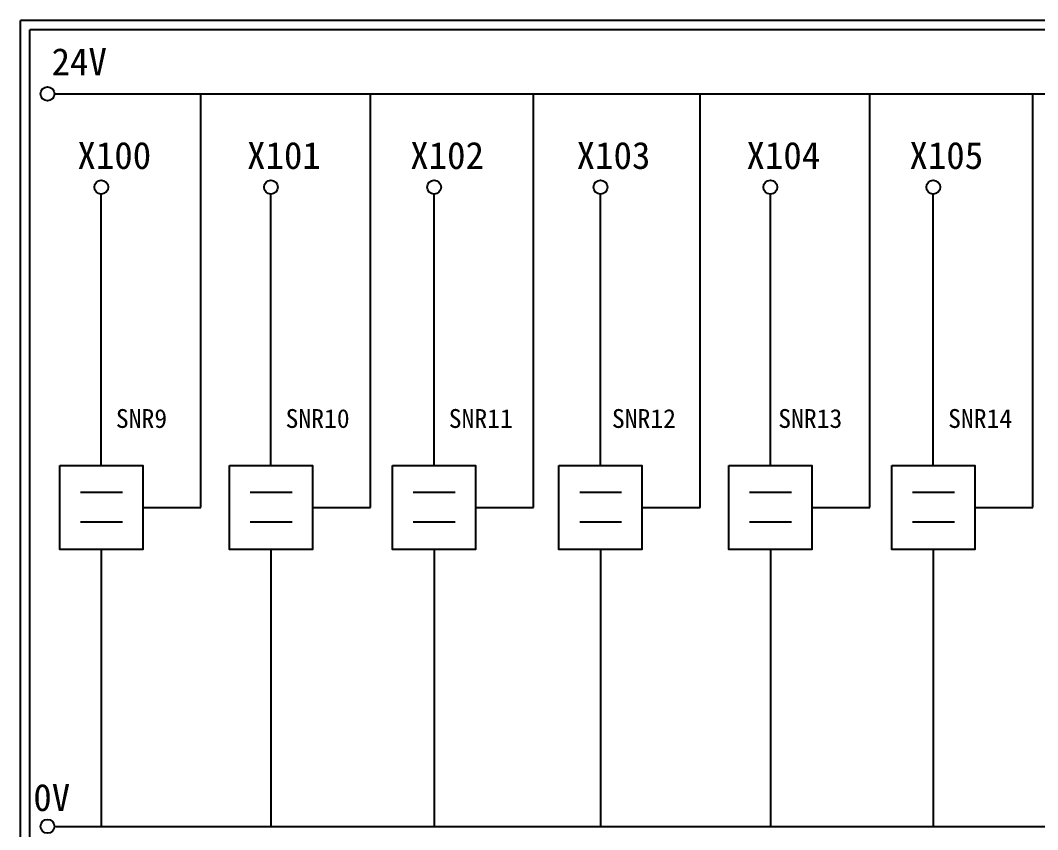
# Model space of a CAD drawing. Extents: x 325 to 612, y 3 to 207.
# Drawn here: x 325.3 to 460.4, y 99.5 to 207 of the extents above; entities that cross this region are included whole.
import ezdxf

# ---------------------------------------------------------------- set-up
doc = ezdxf.new("R2010")
doc.units = 0
doc.layers.get('0').update_dxf_attribs({"linetype": 'CONTINUOUS'})
doc.layers.add('圖框層', color=7, linetype='CONTINUOUS')
doc.layers.add('標尺寸層', color=3, linetype='CONTINUOUS')
doc.styles.add('STSL', font='kaiu.ttf')

msp = doc.modelspace()

# ---------------------------------------------------------------- linework, layer by layer
for p, q in [((349.29, 142.31), (349.29, 197.22)), ((371.83, 142.31), (371.83, 197.22)), ((393.49, 142.31), (393.49, 197.22)), ((415.59, 142.31), (415.59, 197.22)), ((438.15, 142.31), (438.15, 197.22)), ((459.79, 142.31), (459.79, 197.22)), ((336.07, 147.89), (336.07, 183.91)), ((358.6, 147.89), (358.6, 183.91)), ((380.27, 147.89), (380.27, 183.91)), ((402.37, 147.89), (402.37, 183.91)), ((424.93, 147.89), (424.93, 183.91)), ((446.57, 147.89), (446.57, 183.91)), ((341.58, 142.31), (349.29, 142.31)), ((364.11, 142.31), (371.83, 142.31)), ((385.78, 142.31), (393.49, 142.31)), ((407.88, 142.31), (415.59, 142.31)), ((430.44, 142.31), (438.15, 142.31)), ((452.08, 142.31), (459.79, 142.31)), ((336.07, 136.73), (336.07, 99.96)), ((358.6, 136.73), (358.6, 99.96)), ((380.27, 136.73), (380.27, 99.96)), ((402.37, 136.73), (402.37, 99.96)), ((424.93, 136.73), (424.93, 99.96)), ((446.57, 136.73), (446.57, 99.96))]:
    msp.add_line(p, q)
for points in [[(330.55, 147.89), (341.58, 147.89), (341.58, 136.73), (330.55, 136.73)], [(353.09, 147.89), (364.11, 147.89), (364.11, 136.73), (353.09, 136.73)], [(374.76, 147.89), (385.78, 147.89), (385.78, 136.73), (374.76, 136.73)], [(396.85, 147.89), (407.88, 147.89), (407.88, 136.73), (396.85, 136.73)], [(419.41, 147.89), (430.44, 147.89), (430.44, 136.73), (419.41, 136.73)], [(441.05, 147.89), (452.08, 147.89), (452.08, 136.73), (441.05, 136.73)]]:
    msp.add_lwpolyline(points, close=True)
at = {"layer": '圖框層', "color": 7}
for p, q in [((612.32, 206.97), (325.32, 206.97)), ((325.32, 3), (325.32, 206.97)), ((611.07, 205.72), (326.57, 205.72)), ((326.57, 4.25), (326.57, 205.72))]:
    msp.add_line(p, q, dxfattribs=at)
at = {"layer": '標尺寸層', "color": 7}
for p, q in [((329.84, 197.22), (607.44, 197.22)), ((333.3, 144.34), (338.87, 144.34)), ((355.84, 144.34), (361.41, 144.34)), ((377.51, 144.34), (383.08, 144.34)), ((399.61, 144.34), (405.18, 144.34)), ((422.17, 144.34), (427.73, 144.34)), ((443.81, 144.34), (449.37, 144.34)), ((333.3, 140.37), (338.87, 140.37)), ((355.84, 140.37), (361.41, 140.37)), ((377.51, 140.37), (383.08, 140.37)), ((399.61, 140.37), (405.18, 140.37)), ((422.17, 140.37), (427.73, 140.37)), ((443.81, 140.37), (449.37, 140.37)), ((330.05, 99.96), (607.44, 99.96))]:
    msp.add_line(p, q, dxfattribs=at)
for centre in [(328.92, 197.22), (336.07, 184.83), (358.6, 184.83), (380.27, 184.83), (402.37, 184.83), (424.93, 184.83), (446.57, 184.83), (328.92, 99.96)]:
    msp.add_circle(centre, 0.92, dxfattribs=at)

# ---------------------------------------------------------------- texts
at = {"layer": '圖框層', "color": 4, "style": 'STSL'}
for s, height, p in [('24V', 3.6, (329.47, 199.68)), ('X100', 3.6, (332.9, 187.24)), ('X101', 3.6, (355.43, 187.24)), ('X102', 3.6, (377.1, 187.24)), ('X103', 3.6, (399.2, 187.24)), ('X104', 3.6, (421.76, 187.24)), ('X105', 3.6, (443.4, 187.24)), ('SNR9', 2.5, (338.01, 152.86)), ('SNR10', 2.5, (360.55, 152.86)), ('SNR11', 2.5, (382.22, 152.86)), ('SNR12', 2.5, (403.89, 152.86)), ('SNR13', 2.5, (425.98, 152.86)), ('SNR14', 2.5, (448.54, 152.86)), ('0V', 3.6, (327.04, 102))]:
    msp.add_text(s, height=height, dxfattribs=at).set_placement(p)

doc.saveas('drawing.dxf')
